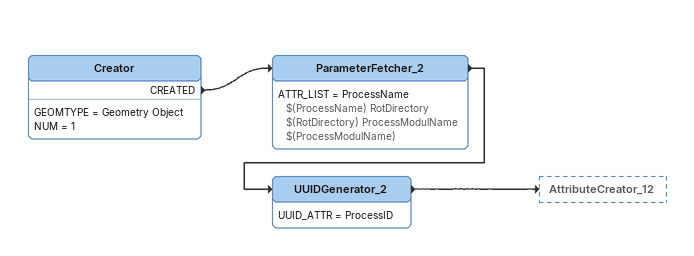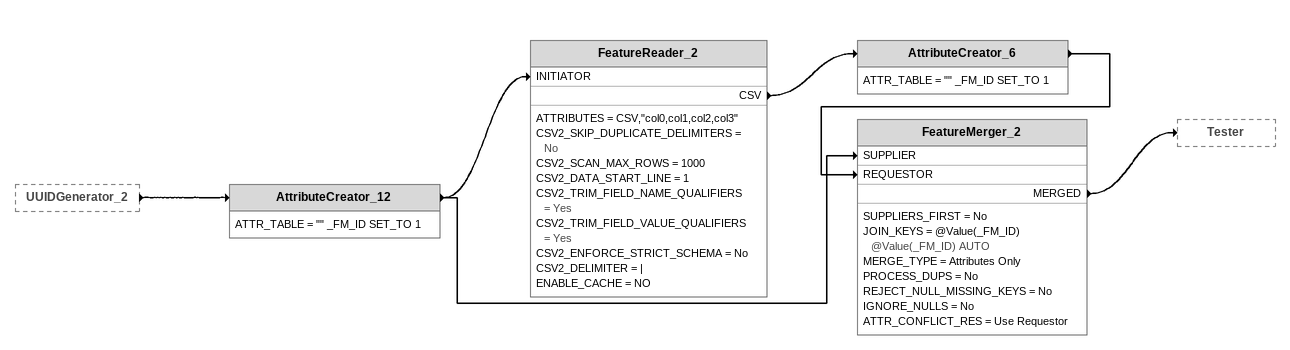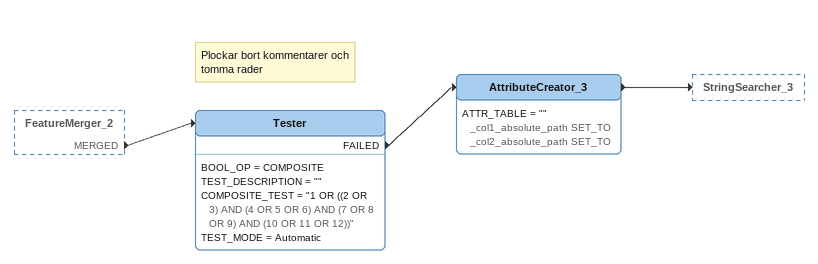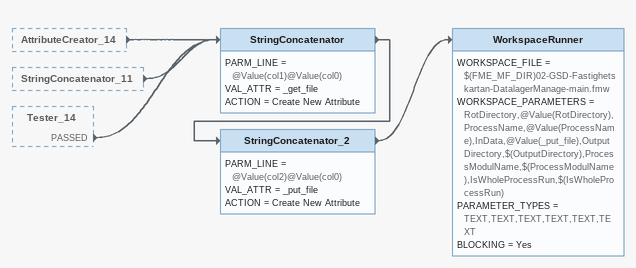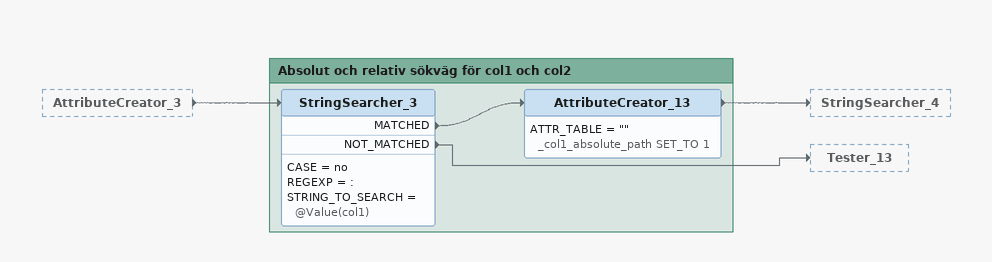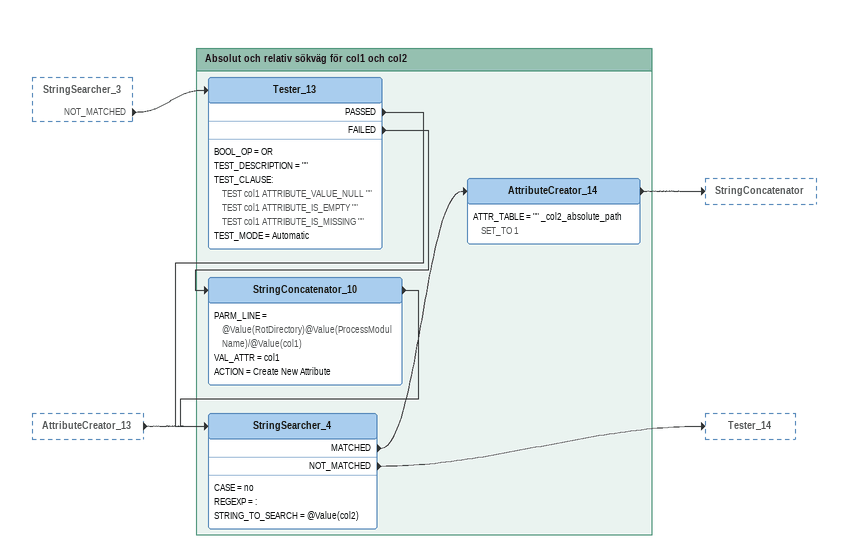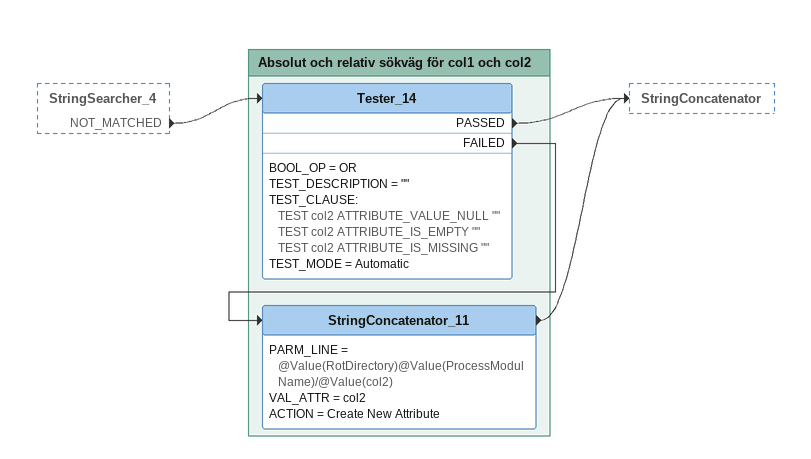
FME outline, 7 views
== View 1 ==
Creator
    GEOMTYPE = Geometry Object
    NUM = 1
    CREATED -> ParameterFetcher_2
ParameterFetcher_2
    ATTR_LIST = ProcessName $(ProcessName) RotDirectory $(RotDirectory) ProcessModulName $(ProcessModulName)
    -> UUIDGenerator_2
UUIDGenerator_2
    UUID_ATTR = ProcessID
    -> AttributeCreator_12

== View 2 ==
UUIDGenerator_2 [outside]
    -> AttributeCreator_12
AttributeCreator_12
    ATTR_TABLE = "" _FM_ID SET_TO 1
    -> FeatureReader_2 [INITIATOR]
    -> FeatureMerger_2 [SUPPLIER]
FeatureReader_2
    ATTRIBUTES = CSV,"col0,col1,col2,col3"
    CSV2_SKIP_DUPLICATE_DELIMITERS = No
    CSV2_SCAN_MAX_ROWS = 1000
    CSV2_DATA_START_LINE = 1
    CSV2_TRIM_FIELD_NAME_QUALIFIERS = Yes
    CSV2_TRIM_FIELD_VALUE_QUALIFIERS = Yes
    CSV2_ENFORCE_STRICT_SCHEMA = No
    CSV2_DELIMITER = |
    ENABLE_CACHE = NO
    CSV -> AttributeCreator_6
AttributeCreator_6
    ATTR_TABLE = "" _FM_ID SET_TO 1
    -> FeatureMerger_2 [REQUESTOR]
FeatureMerger_2
    SUPPLIERS_FIRST = No
    JOIN_KEYS = @Value(_FM_ID) @Value(_FM_ID) AUTO
    MERGE_TYPE = Attributes Only
    PROCESS_DUPS = No
    REJECT_NULL_MISSING_KEYS = No
    IGNORE_NULLS = No
    ATTR_CONFLICT_RES = Use Requestor
    MERGED -> Tester

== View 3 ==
FeatureMerger_2 [outside]
    MERGED -> Tester
Note: Plockar bort kommentarer och tomma rader
Tester
    BOOL_OP = COMPOSITE
    TEST_DESCRIPTION = ""
    COMPOSITE_TEST = "1 OR ((2 OR 3) AND (4 OR 5 OR 6) AND (7 OR 8 OR 9) AND (10 OR 11 OR 12))"
    TEST_MODE = Automatic
    FAILED -> AttributeCreator_3
AttributeCreator_3
    ATTR_TABLE = "" _col1_absolute_path SET_TO   _col2_absolute_path SET_TO
    -> StringSearcher_3

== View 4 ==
AttributeCreator_14 [outside]
    -> StringConcatenator
StringConcatenator_11 [outside]
    -> StringConcatenator
Tester_14 [outside]
    PASSED -> StringConcatenator
StringConcatenator
    PARM_LINE = @Value(col1)@Value(col0)
    VAL_ATTR = _get_file
    ACTION = Create New Attribute
    -> StringConcatenator_2
StringConcatenator_2
    PARM_LINE = @Value(col2)@Value(col0)
    VAL_ATTR = _put_file
    ACTION = Create New Attribute
    -> WorkspaceRunner
WorkspaceRunner
    WORKSPACE_FILE = $(FME_MF_DIR)02-GSD-Fastighetskartan-DatalagerManage-main.fmw
    WORKSPACE_PARAMETERS = RotDirectory,@Value(RotDirectory),ProcessName,@Value(ProcessName),InData,@Value(_put_file),OutputDirectory,$(OutputDirectory),ProcessModulName,$(ProcessModulName),IsWholeProcessRun,$(IsWholeProcessRun)
    PARAMETER_TYPES = TEXT,TEXT,TEXT,TEXT,TEXT,TEXT
    BLOCKING = Yes

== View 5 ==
AttributeCreator_3 [outside]
    -> StringSearcher_3

Bookmark: Absolut och relativ sökväg för col1 och col2
StringSearcher_3
    CASE = no
    REGEXP = :
    STRING_TO_SEARCH = @Value(col1)
    MATCHED -> AttributeCreator_13
    NOT_MATCHED -> Tester_13
AttributeCreator_13
    ATTR_TABLE = "" _col1_absolute_path SET_TO 1
    -> StringSearcher_4

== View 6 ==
StringSearcher_3 [outside]
    NOT_MATCHED -> Tester_13
AttributeCreator_13 [outside]
    -> StringSearcher_4

Bookmark: Absolut och relativ sökväg för col1 och col2
Tester_13
    BOOL_OP = OR
    TEST_DESCRIPTION = ""
    TEST_CLAUSE:
      TEST col1 ATTRIBUTE_VALUE_NULL ""
      TEST col1 ATTRIBUTE_IS_EMPTY ""
      TEST col1 ATTRIBUTE_IS_MISSING ""
    TEST_MODE = Automatic
    PASSED -> StringSearcher_4
    FAILED -> StringConcatenator_10
StringConcatenator_10
    PARM_LINE = @Value(RotDirectory)@Value(ProcessModulName)/@Value(col1)
    VAL_ATTR = col1
    ACTION = Create New Attribute
    -> StringSearcher_4
StringSearcher_4
    CASE = no
    REGEXP = :
    STRING_TO_SEARCH = @Value(col2)
    MATCHED -> AttributeCreator_14
    NOT_MATCHED -> Tester_14
AttributeCreator_14
    ATTR_TABLE = "" _col2_absolute_path SET_TO 1
    -> StringConcatenator

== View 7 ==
StringSearcher_4 [outside]
    NOT_MATCHED -> Tester_14

Bookmark: Absolut och relativ sökväg för col1 och col2
Tester_14
    BOOL_OP = OR
    TEST_DESCRIPTION = ""
    TEST_CLAUSE:
      TEST col2 ATTRIBUTE_VALUE_NULL ""
      TEST col2 ATTRIBUTE_IS_EMPTY ""
      TEST col2 ATTRIBUTE_IS_MISSING ""
    TEST_MODE = Automatic
    PASSED -> StringConcatenator
    FAILED -> StringConcatenator_11
StringConcatenator_11
    PARM_LINE = @Value(RotDirectory)@Value(ProcessModulName)/@Value(col2)
    VAL_ATTR = col2
    ACTION = Create New Attribute
    -> StringConcatenator
